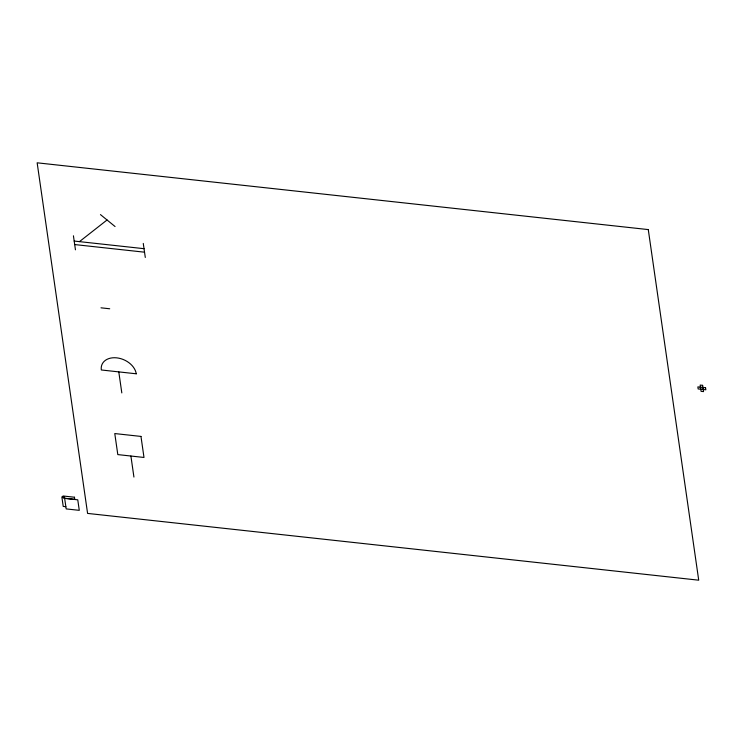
<?xml version="1.0" encoding="UTF-8"?>
<svg xmlns="http://www.w3.org/2000/svg" width="743" height="743" viewBox="0 0 743 743"><rect width="100%" height="100%" fill="white"/><g stroke="black" fill="none" stroke-linecap="round" stroke-linejoin="round"><path stroke-width="1.11" d="M79.455 241.633L107.048 219.984M74.189 241.057L144.031 248.682M74.69 244.558L144.532 252.193M100.983 307.825L109.713 308.772M64.669 498.395L77.764 499.825L79.278 510.339L66.183 508.909L64.465 497.169L61.845 496.881L63.22 506.42L65.839 506.707M100.454 214.588L115.063 226.541M703.092 387.456L703.389 389.527M700.315 387.149L700.612 389.221M143.269 243.425L145.294 257.45M118.787 371.881L121.815 392.917M130.898 456.026L133.926 477.062M73.427 235.791L75.452 249.815M648.277 229.587L37.15 162.81L87.59 513.413L698.717 580.19L648.277 229.587M702.627 385.338L700.175 385.069L701.076 391.338L703.537 391.607L702.627 385.338M705.553 387.725L697.853 386.889L698.151 388.951L705.85 389.796L705.553 387.725M136.248 373.794L101.327 369.977A18.352 13.133 24.3 0 1 116.772 357.857A18.352 13.133 24.3 0 1 136.248 373.794M140.966 436.42L114.775 433.559L117.803 454.595L143.993 457.456L140.966 436.42M74.467 497.225L63.006 495.98L63.313 498.079L74.774 499.333L74.467 497.225"/></g></svg>
